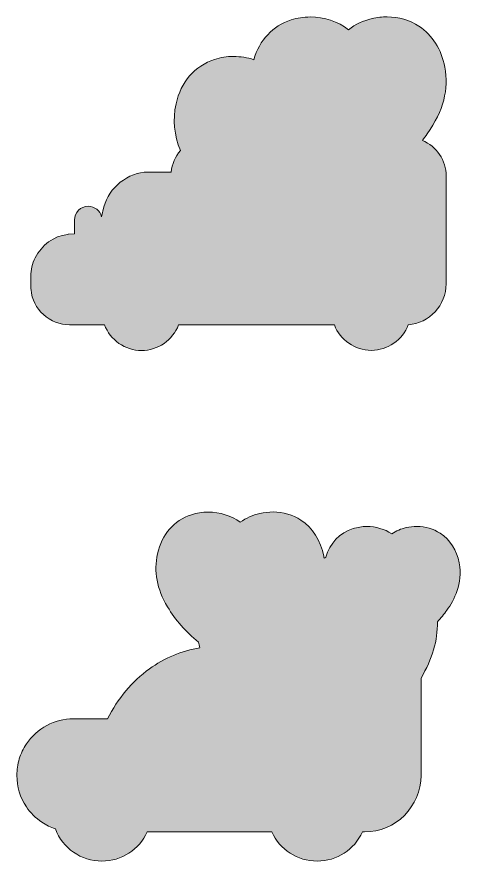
# Model space of a CAD drawing. Extents: x 14 to 2068, y -1996 to -61.
# Drawn here: x 1695 to 2068, y -766 to -61 of the extents above; entities that cross this region are included whole.
import ezdxf

# ---------------------------------------------------------------- set-up
doc = ezdxf.new("R2010")
doc.units = 0
doc.header["$MEASUREMENT"] = 0
doc.layers.add('Layer 1', color=7, linetype='Continuous', lineweight=0)

msp = doc.modelspace()

# ---------------------------------------------------------------- hatches: boundary and pattern name
at = {"layer": 'Layer 1', "true_color": 0xc00000, "transparency": 33554687}
h = msp.add_hatch(color=12, dxfattribs=at)
h.dxf.hatch_style = 2
edge = h.paths.add_edge_path()
edge.add_spline(control_points=[(2053.49, -193.67), (2053.49, -193.67), (2053.49, -283.58), (2053.49, -283.58), (2053.49, -301.49), (2039.49, -316.42), (2021.87, -317.82), (2017.07, -330.51), (2004.66, -339.21), (1990.97, -339.21), (1977.31, -339.21), (1964.93, -330.57), (1960.1, -317.93), (1960.1, -317.93), (1829.88, -317.93), (1829.88, -317.93), (1825.1, -330.64), (1812.7, -339.33), (1798.97, -339.33), (1785.18, -339.33), (1772.76, -330.6), (1768.01, -317.82), (1768.01, -317.82), (1738.76, -317.82), (1738.76, -317.82), (1730.76, -317.82), (1723.06, -314.82), (1717.07, -309.36), (1711.08, -303.89), (1707.38, -296.5), (1706.64, -288.52), (1706.54, -287.39), (1706.49, -286.45), (1706.49, -285.56), (1706.49, -285.56), (1706.49, -277.1), (1706.49, -277.1), (1706.49, -271.92), (1707.75, -266.65), (1710.14, -261.89), (1715.46, -251.25), (1725.81, -243.75), (1737.15, -242.32), (1737.15, -242.32), (1737.63, -242.26), (1737.63, -242.26), (1737.63, -242.26), (1737.85, -242.25), (1737.85, -242.25), (1737.85, -242.25), (1743, -241.88), (1743, -241.88), (1743, -241.88), (1743, -230.37), (1743, -230.37), (1743, -224.02), (1748.16, -218.87), (1754.5, -218.87), (1759.87, -218.87), (1764.39, -222.56), (1765.65, -227.54), (1765.65, -227.54), (1767.6, -219.32), (1767.6, -219.32), (1771.42, -203.32), (1787.92, -190.3), (1804.38, -190.3), (1804.38, -190.3), (1823.7, -190.3), (1823.7, -190.3), (1824.39, -183.65), (1827.11, -177.45), (1831.54, -172.4), (1826.15, -159.31), (1824.93, -146.51), (1827.82, -133.38), (1831.89, -114.86), (1843.32, -101.65), (1859.99, -96.21), (1865.03, -94.57), (1870.38, -93.73), (1875.87, -93.73), (1881.6, -93.73), (1887.39, -94.67), (1892.82, -96.45), (1897.57, -80), (1908.54, -68.26), (1923.99, -63.21), (1929.04, -61.57), (1934.38, -60.73), (1939.88, -60.73), (1951.6, -60.73), (1963.1, -64.58), (1971.85, -71.39), (1977.83, -66.76), (1984.31, -63.71), (1991.59, -62.1), (1995.86, -61.14), (2000.12, -60.67), (2004.24, -60.67), (2014.02, -60.67), (2022.95, -63.27), (2030.77, -68.44), (2041.93, -75.79), (2049.6, -87.89), (2052.37, -102.55), (2055.91, -121.2), (2051.24, -138.95), (2037.68, -158.39), (2036.39, -160.23), (2035.04, -162.06), (2033.63, -163.87), (2045.52, -168.81), (2053.49, -180.49), (2053.49, -193.67)], knot_values=[0, 0, 0, 0, 1, 1, 1, 2, 2, 2, 3, 3, 3, 4, 4, 4, 5, 5, 5, 6, 6, 6, 7, 7, 7, 8, 8, 8, 9, 9, 9, 10, 10, 10, 11, 11, 11, 12, 12, 12, 13, 13, 13, 14, 14, 14, 15, 15, 15, 16, 16, 16, 17, 17, 17, 18, 18, 18, 19, 19, 19, 20, 20, 20, 21, 21, 21, 22, 22, 22, 23, 23, 23, 24, 24, 24, 25, 25, 25, 26, 26, 26, 27, 27, 27, 28, 28, 28, 29, 29, 29, 30, 30, 30, 31, 31, 31, 32, 32, 32, 33, 33, 33, 34, 34, 34, 35, 35, 35, 36, 36, 36, 37, 37, 37, 38, 38, 38, 38], degree=3, periodic=0)
h = msp.add_hatch(color=12, dxfattribs=at)
h.dxf.hatch_style = 2
edge = h.paths.add_edge_path()
edge.add_spline(control_points=[(2054.15, -556.16), (2051.78, -559.55), (2049.09, -562.87), (2046.14, -566.01), (2046.49, -581.52), (2042.02, -596.91), (2032.49, -612.97), (2032.49, -612.97), (2032.49, -694.18), (2032.49, -694.18), (2032.49, -720.23), (2011.29, -741.43), (1985.24, -741.43), (1985.24, -741.43), (1983.54, -741.43), (1983.54, -741.43), (1976.82, -756.3), (1962.18, -765.8), (1945.69, -765.8), (1929.2, -765.8), (1914.56, -756.3), (1907.84, -741.43), (1907.84, -741.43), (1803.72, -741.42), (1803.72, -741.42), (1797, -756.3), (1782.36, -765.8), (1765.87, -765.8), (1748.47, -765.8), (1733.04, -755.07), (1726.99, -738.94), (1722.98, -737.6), (1719.18, -735.72), (1715.65, -733.34), (1710.53, -729.89), (1706.2, -725.53), (1702.76, -720.39), (1697.57, -712.61), (1694.83, -703.55), (1694.83, -694.17), (1694.83, -689.5), (1695.51, -684.9), (1696.84, -680.48), (1698.19, -676.04), (1700.18, -671.83), (1702.77, -667.96), (1711.57, -654.78), (1726.27, -646.92), (1742.08, -646.92), (1742.08, -646.92), (1770.64, -646.92), (1770.64, -646.92), (1779.12, -630), (1791.14, -615.63), (1805.5, -605.28), (1817.95, -596.28), (1832.48, -590.2), (1847.7, -587.61), (1847.28, -586.02), (1846.9, -584.43), (1846.58, -582.85), (1835.82, -574.12), (1827.35, -564.48), (1820.73, -553.4), (1811.79, -538.43), (1809.03, -523.94), (1812.29, -509.1), (1815.88, -492.83), (1825.94, -481.23), (1840.63, -476.44), (1845.06, -475), (1849.75, -474.26), (1854.57, -474.26), (1864.32, -474.26), (1874, -477.35), (1881.53, -482.8), (1886.48, -479.19), (1891.82, -476.78), (1897.79, -475.45), (1901.51, -474.62), (1905.23, -474.2), (1908.84, -474.2), (1917.44, -474.2), (1925.3, -476.51), (1932.19, -481.06), (1942, -487.51), (1948.75, -498.14), (1951.19, -510.98), (1951.31, -511.59), (1951.41, -512.21), (1951.51, -512.82), (1951.98, -512.51), (1952.45, -512.21), (1952.93, -511.92), (1956.47, -500.19), (1964.51, -491.76), (1975.67, -488.12), (1979.34, -486.92), (1983.23, -486.32), (1987.23, -486.32), (1994.71, -486.32), (2002.02, -488.45), (2008.06, -492.36), (2011.77, -489.93), (2015.78, -488.23), (2020.01, -487.29), (2023.08, -486.61), (2026.14, -486.27), (2029.11, -486.27), (2036.27, -486.27), (2042.82, -488.19), (2048.58, -491.99), (2056.75, -497.37), (2062.36, -506.18), (2064.36, -516.79), (2067.68, -534.23), (2060.12, -547.61), (2054.15, -556.16)], knot_values=[0, 0, 0, 0, 1, 1, 1, 2, 2, 2, 3, 3, 3, 4, 4, 4, 5, 5, 5, 6, 6, 6, 7, 7, 7, 8, 8, 8, 9, 9, 9, 10, 10, 10, 11, 11, 11, 12, 12, 12, 13, 13, 13, 14, 14, 14, 15, 15, 15, 16, 16, 16, 17, 17, 17, 18, 18, 18, 19, 19, 19, 20, 20, 20, 21, 21, 21, 22, 22, 22, 23, 23, 23, 24, 24, 24, 25, 25, 25, 26, 26, 26, 27, 27, 27, 28, 28, 28, 29, 29, 29, 30, 30, 30, 31, 31, 31, 32, 32, 32, 33, 33, 33, 34, 34, 34, 35, 35, 35, 36, 36, 36, 37, 37, 37, 38, 38, 38, 39, 39, 39, 39], degree=3, periodic=0)

# ---------------------------------------------------------------- linework, layer by layer
at = {"layer": 'Layer 1'}
for points, knots in [([(2053.49, -193.67), (2053.49, -193.67), (2053.49, -283.58), (2053.49, -283.58), (2053.49, -301.49), (2039.49, -316.42), (2021.87, -317.82), (2017.07, -330.51), (2004.66, -339.21), (1990.97, -339.21), (1977.31, -339.21), (1964.93, -330.57), (1960.1, -317.93), (1960.1, -317.93), (1829.88, -317.93), (1829.88, -317.93), (1825.1, -330.64), (1812.7, -339.33), (1798.97, -339.33), (1785.18, -339.33), (1772.76, -330.6), (1768.01, -317.82), (1768.01, -317.82), (1738.76, -317.82), (1738.76, -317.82), (1730.76, -317.82), (1723.06, -314.82), (1717.07, -309.36), (1711.08, -303.89), (1707.38, -296.5), (1706.64, -288.52), (1706.54, -287.39), (1706.49, -286.45), (1706.49, -285.56), (1706.49, -285.56), (1706.49, -277.1), (1706.49, -277.1), (1706.49, -271.92), (1707.75, -266.65), (1710.14, -261.89), (1715.46, -251.25), (1725.81, -243.75), (1737.15, -242.32), (1737.15, -242.32), (1737.63, -242.26), (1737.63, -242.26), (1737.63, -242.26), (1737.85, -242.25), (1737.85, -242.25), (1737.85, -242.25), (1743, -241.88), (1743, -241.88), (1743, -241.88), (1743, -230.37), (1743, -230.37), (1743, -224.02), (1748.16, -218.87), (1754.5, -218.87), (1759.87, -218.87), (1764.39, -222.56), (1765.65, -227.54), (1765.65, -227.54), (1767.6, -219.32), (1767.6, -219.32), (1771.42, -203.32), (1787.92, -190.3), (1804.38, -190.3), (1804.38, -190.3), (1823.7, -190.3), (1823.7, -190.3), (1824.39, -183.65), (1827.11, -177.45), (1831.54, -172.4), (1826.15, -159.31), (1824.93, -146.51), (1827.82, -133.38), (1831.89, -114.86), (1843.32, -101.65), (1859.99, -96.21), (1865.03, -94.57), (1870.38, -93.73), (1875.87, -93.73), (1881.6, -93.73), (1887.39, -94.67), (1892.82, -96.45), (1897.57, -80), (1908.54, -68.26), (1923.99, -63.21), (1929.04, -61.57), (1934.38, -60.73), (1939.88, -60.73), (1951.6, -60.73), (1963.1, -64.58), (1971.85, -71.39), (1977.83, -66.76), (1984.31, -63.71), (1991.59, -62.1), (1995.86, -61.14), (2000.12, -60.67), (2004.24, -60.67), (2014.02, -60.67), (2022.95, -63.27), (2030.77, -68.44), (2041.93, -75.79), (2049.6, -87.89), (2052.37, -102.55), (2055.91, -121.2), (2051.24, -138.95), (2037.68, -158.39), (2036.39, -160.23), (2035.04, -162.06), (2033.63, -163.87), (2045.52, -168.81), (2053.49, -180.49), (2053.49, -193.67)], [0, 0, 0, 0, 1, 1, 1, 2, 2, 2, 3, 3, 3, 4, 4, 4, 5, 5, 5, 6, 6, 6, 7, 7, 7, 8, 8, 8, 9, 9, 9, 10, 10, 10, 11, 11, 11, 12, 12, 12, 13, 13, 13, 14, 14, 14, 15, 15, 15, 16, 16, 16, 17, 17, 17, 18, 18, 18, 19, 19, 19, 20, 20, 20, 21, 21, 21, 22, 22, 22, 23, 23, 23, 24, 24, 24, 25, 25, 25, 26, 26, 26, 27, 27, 27, 28, 28, 28, 29, 29, 29, 30, 30, 30, 31, 31, 31, 32, 32, 32, 33, 33, 33, 34, 34, 34, 35, 35, 35, 36, 36, 36, 37, 37, 37, 38, 38, 38, 38]), ([(2054.15, -556.16), (2051.78, -559.55), (2049.09, -562.87), (2046.14, -566.01), (2046.49, -581.52), (2042.02, -596.91), (2032.49, -612.97), (2032.49, -612.97), (2032.49, -694.18), (2032.49, -694.18), (2032.49, -720.23), (2011.29, -741.43), (1985.24, -741.43), (1985.24, -741.43), (1983.54, -741.43), (1983.54, -741.43), (1976.82, -756.3), (1962.18, -765.8), (1945.69, -765.8), (1929.2, -765.8), (1914.56, -756.3), (1907.84, -741.43), (1907.84, -741.43), (1803.72, -741.42), (1803.72, -741.42), (1797, -756.3), (1782.36, -765.8), (1765.87, -765.8), (1748.47, -765.8), (1733.04, -755.07), (1726.99, -738.94), (1722.98, -737.6), (1719.18, -735.72), (1715.65, -733.34), (1710.53, -729.89), (1706.2, -725.53), (1702.76, -720.39), (1697.57, -712.61), (1694.83, -703.55), (1694.83, -694.17), (1694.83, -689.5), (1695.51, -684.9), (1696.84, -680.48), (1698.19, -676.04), (1700.18, -671.83), (1702.77, -667.96), (1711.57, -654.78), (1726.27, -646.92), (1742.08, -646.92), (1742.08, -646.92), (1770.64, -646.92), (1770.64, -646.92), (1779.12, -630), (1791.14, -615.63), (1805.5, -605.28), (1817.95, -596.28), (1832.48, -590.2), (1847.7, -587.61), (1847.28, -586.02), (1846.9, -584.43), (1846.58, -582.85), (1835.82, -574.12), (1827.35, -564.48), (1820.73, -553.4), (1811.79, -538.43), (1809.03, -523.94), (1812.29, -509.1), (1815.88, -492.83), (1825.94, -481.23), (1840.63, -476.44), (1845.06, -475), (1849.75, -474.26), (1854.57, -474.26), (1864.32, -474.26), (1874, -477.35), (1881.53, -482.8), (1886.48, -479.19), (1891.82, -476.78), (1897.79, -475.45), (1901.51, -474.62), (1905.23, -474.2), (1908.84, -474.2), (1917.44, -474.2), (1925.3, -476.51), (1932.19, -481.06), (1942, -487.51), (1948.75, -498.14), (1951.19, -510.98), (1951.31, -511.59), (1951.41, -512.21), (1951.51, -512.82), (1951.98, -512.51), (1952.45, -512.21), (1952.93, -511.92), (1956.47, -500.19), (1964.51, -491.76), (1975.67, -488.12), (1979.34, -486.92), (1983.23, -486.32), (1987.23, -486.32), (1994.71, -486.32), (2002.02, -488.45), (2008.06, -492.36), (2011.77, -489.93), (2015.78, -488.23), (2020.01, -487.29), (2023.08, -486.61), (2026.14, -486.27), (2029.11, -486.27), (2036.27, -486.27), (2042.82, -488.19), (2048.58, -491.99), (2056.75, -497.37), (2062.36, -506.18), (2064.36, -516.79), (2067.68, -534.23), (2060.12, -547.61), (2054.15, -556.16)], [0, 0, 0, 0, 1, 1, 1, 2, 2, 2, 3, 3, 3, 4, 4, 4, 5, 5, 5, 6, 6, 6, 7, 7, 7, 8, 8, 8, 9, 9, 9, 10, 10, 10, 11, 11, 11, 12, 12, 12, 13, 13, 13, 14, 14, 14, 15, 15, 15, 16, 16, 16, 17, 17, 17, 18, 18, 18, 19, 19, 19, 20, 20, 20, 21, 21, 21, 22, 22, 22, 23, 23, 23, 24, 24, 24, 25, 25, 25, 26, 26, 26, 27, 27, 27, 28, 28, 28, 29, 29, 29, 30, 30, 30, 31, 31, 31, 32, 32, 32, 33, 33, 33, 34, 34, 34, 35, 35, 35, 36, 36, 36, 37, 37, 37, 38, 38, 38, 39, 39, 39, 39])]:
    msp.add_open_spline(points, degree=3, knots=knots, dxfattribs=at)

doc.saveas('drawing.dxf')
